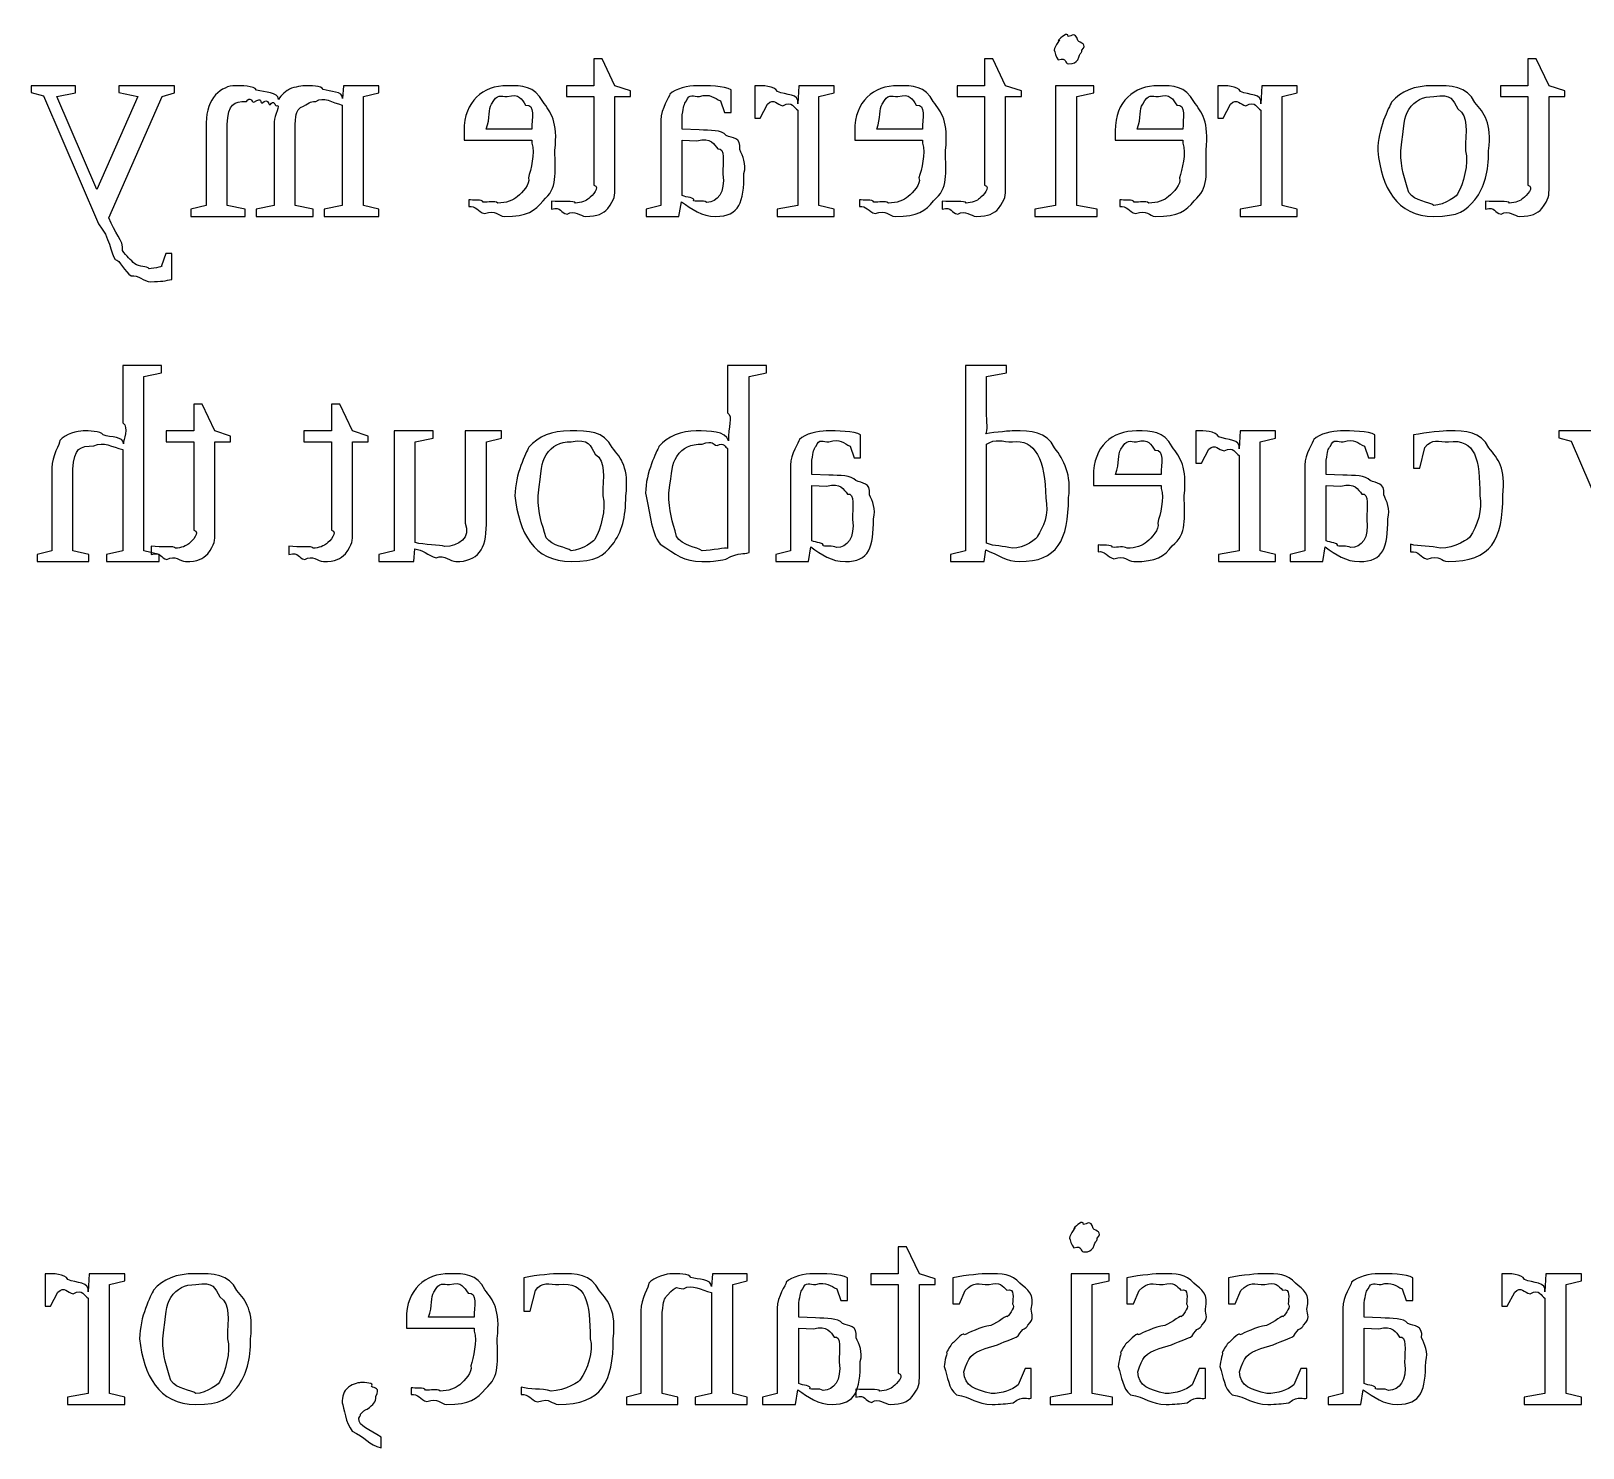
# Model space of a CAD drawing. Header units: millimetres. Extents: x 21 to 196, y 128 to 259.
# Drawn here: x 123.77 to 148.91, y 166.58 to 189.53 of the extents above; entities that cross this region are included whole.
import ezdxf

# ---------------------------------------------------------------- set-up
doc = ezdxf.new("R2010")
doc.units = ezdxf.units.MM
doc.layers.get('0').update_dxf_attribs({"linetype": 'CONTINUOUS'})

msp = doc.modelspace()

# ---------------------------------------------------------------- linework, layer by layer
at = {"color": 250}
for p, q in [((133.017, 189.083), (132.884, 189.083)), ((132.884, 189.083), (132.884, 188.648)), ((133.226, 188.648), (133.017, 189.083)), ((139.346, 189.083), (139.214, 189.083)), ((139.214, 189.083), (139.214, 188.648)), ((139.555, 188.648), (139.346, 189.083)), ((140.342, 189.221), (140.342, 189.221)), ((148.149, 189.083), (148.016, 189.083)), ((148.016, 189.083), (148.016, 188.648)), ((148.358, 188.648), (148.149, 189.083)), ((124.488, 188.648), (123.766, 188.648)), ((123.766, 188.648), (123.766, 188.538)), ((124.488, 188.532), (124.488, 188.648)), ((126.092, 188.648), (125.188, 188.648)), ((125.188, 188.648), (125.188, 188.538)), ((126.092, 188.532), (126.092, 188.648)), ((128.83, 188.648), (128.814, 188.438)), ((129.398, 188.648), (128.83, 188.648)), ((129.398, 188.532), (129.398, 188.648)), ((132.884, 188.648), (132.438, 188.648)), ((132.438, 188.648), (132.438, 188.472)), ((133.479, 188.565), (133.226, 188.648)), ((133.479, 188.472), (133.479, 188.565)), ((134.549, 188.648), (134.549, 188.648)), ((135.106, 188.213), (135.106, 188.582)), ((135.489, 188.648), (135.489, 188.124)), ((135.522, 188.648), (135.489, 188.648)), ((136.205, 188.648), (136.189, 188.356)), ((136.779, 188.648), (136.205, 188.648)), ((136.779, 188.532), (136.779, 188.648)), ((139.214, 188.648), (138.767, 188.648)), ((138.767, 188.648), (138.767, 188.472)), ((139.809, 188.565), (139.555, 188.648)), ((139.809, 188.472), (139.809, 188.565)), ((140.982, 188.648), (140.364, 188.648)), ((140.364, 188.648), (140.364, 186.708)), ((140.982, 188.532), (140.982, 188.648)), ((142.991, 188.648), (142.991, 188.124)), ((143.024, 188.648), (142.991, 188.648)), ((143.707, 188.648), (143.691, 188.356)), ((144.28, 188.648), (143.707, 188.648)), ((144.28, 188.532), (144.28, 188.648)), ((148.016, 188.648), (147.57, 188.648)), ((147.57, 188.648), (147.57, 188.472)), ((148.612, 188.565), (148.358, 188.648)), ((148.612, 188.472), (148.612, 188.565)), ((123.766, 188.538), (123.97, 188.482)), ((123.97, 188.482), (124.857, 186.41)), ((124.185, 188.472), (124.488, 188.532)), ((124.83, 186.967), (124.185, 188.472)), ((125.496, 188.472), (124.83, 186.967)), ((125.028, 186.509), (125.893, 188.472)), ((125.188, 188.538), (125.496, 188.472)), ((125.893, 188.472), (126.092, 188.532)), ((128.808, 188.334), (128.808, 186.708)), ((129.15, 188.472), (129.398, 188.532)), ((129.15, 186.708), (129.15, 188.472)), ((131.481, 188.472), (131.481, 188.472)), ((132.438, 188.472), (132.884, 188.472)), ((132.884, 188.472), (132.884, 187.039)), ((133.226, 187.011), (133.226, 188.472)), ((133.226, 188.472), (133.479, 188.472)), ((134.935, 188.4), (135.001, 188.213)), ((135.577, 188.124), (135.698, 188.35)), ((136.531, 188.472), (136.779, 188.532)), ((136.531, 186.708), (136.531, 188.472)), ((137.809, 188.472), (137.809, 188.472)), ((138.767, 188.472), (139.214, 188.472)), ((139.214, 188.472), (139.214, 187.039)), ((139.555, 187.011), (139.555, 188.472)), ((139.555, 188.472), (139.809, 188.472)), ((140.706, 188.472), (140.982, 188.532)), ((140.706, 186.708), (140.706, 188.472)), ((142.029, 188.472), (142.029, 188.472)), ((143.079, 188.124), (143.2, 188.35)), ((144.032, 188.472), (144.28, 188.532)), ((144.032, 186.708), (144.032, 188.472)), ((147.57, 188.472), (148.016, 188.472)), ((148.016, 188.472), (148.016, 187.039)), ((148.358, 187.011), (148.358, 188.472)), ((148.358, 188.472), (148.612, 188.472)), ((127.706, 188.064), (127.706, 186.708)), ((133.97, 188.091), (133.97, 186.708)), ((134.317, 187.942), (134.317, 188.174)), ((135.001, 188.213), (135.106, 188.213)), ((135.489, 188.124), (135.577, 188.124)), ((136.189, 188.251), (136.189, 186.708)), ((142.991, 188.124), (143.079, 188.124)), ((143.691, 188.251), (143.691, 186.708)), ((126.603, 188.047), (126.603, 186.708)), ((126.945, 186.708), (126.945, 188.02)), ((128.047, 186.708), (128.047, 188.02)), ((130.781, 187.915), (130.781, 187.766)), ((131.878, 187.942), (131.139, 187.942)), ((134.588, 187.931), (134.317, 187.942)), ((137.109, 187.915), (137.109, 187.766)), ((138.206, 187.942), (137.468, 187.942)), ((141.329, 187.915), (141.329, 187.766)), ((142.426, 187.942), (141.687, 187.942)), ((130.781, 187.766), (131.878, 187.766)), ((131.878, 187.766), (131.878, 187.716)), ((134.317, 187.766), (134.554, 187.755)), ((134.317, 186.867), (134.317, 187.766)), ((137.109, 187.766), (138.206, 187.766)), ((138.206, 187.766), (138.206, 187.716)), ((141.329, 187.766), (142.426, 187.766)), ((142.426, 187.766), (142.426, 187.716)), ((145.582, 187.595), (145.582, 187.595)), ((145.956, 187.595), (145.956, 187.595)), ((126.603, 186.708), (126.355, 186.647)), ((126.355, 186.647), (126.355, 186.531)), ((127.237, 186.647), (126.945, 186.708)), ((127.237, 186.531), (127.237, 186.647)), ((127.706, 186.708), (127.413, 186.647)), ((127.413, 186.647), (127.413, 186.531)), ((128.334, 186.647), (128.047, 186.708)), ((128.334, 186.531), (128.334, 186.647)), ((128.808, 186.708), (128.516, 186.647)), ((128.516, 186.647), (128.516, 186.531)), ((129.398, 186.647), (129.15, 186.708)), ((129.398, 186.531), (129.398, 186.647)), ((130.859, 186.801), (130.859, 186.691)), ((132.195, 186.779), (132.195, 186.647)), ((133.97, 186.708), (133.733, 186.647)), ((133.733, 186.647), (133.733, 186.531)), ((134.262, 186.531), (134.301, 186.768)), ((136.189, 186.708), (135.853, 186.647)), ((135.853, 186.647), (135.853, 186.531)), ((136.779, 186.647), (136.531, 186.708)), ((136.779, 186.531), (136.779, 186.647)), ((137.186, 186.801), (137.186, 186.691)), ((138.525, 186.779), (138.525, 186.647)), ((140.364, 186.708), (140.028, 186.647)), ((140.028, 186.647), (140.028, 186.531)), ((141.037, 186.647), (140.706, 186.708)), ((141.037, 186.531), (141.037, 186.647)), ((141.406, 186.801), (141.406, 186.691)), ((143.691, 186.708), (143.354, 186.647)), ((143.354, 186.647), (143.354, 186.531)), ((144.28, 186.647), (144.032, 186.708)), ((144.28, 186.531), (144.28, 186.647)), ((147.327, 186.779), (147.327, 186.647)), ((126.355, 186.531), (127.237, 186.531)), ((127.413, 186.531), (128.334, 186.531)), ((128.516, 186.531), (129.398, 186.531)), ((132.752, 186.531), (132.752, 186.531)), ((133.733, 186.531), (134.262, 186.531)), ((135.853, 186.531), (136.779, 186.531)), ((139.081, 186.531), (139.081, 186.531)), ((140.028, 186.531), (141.037, 186.531)), ((143.354, 186.531), (144.28, 186.531)), ((147.884, 186.531), (147.884, 186.531)), ((125.949, 185.93), (125.882, 185.732)), ((126.048, 185.93), (125.949, 185.93)), ((126.048, 185.511), (126.048, 185.93)), ((125.706, 185.473), (125.706, 185.473)), ((125.881, 184.114), (125.253, 184.114)), ((125.253, 184.114), (125.253, 183.188)), ((125.881, 183.998), (125.881, 184.114)), ((135.679, 184.114), (135.05, 184.114)), ((135.05, 184.114), (135.05, 183.348)), ((135.679, 183.998), (135.679, 184.114)), ((139.571, 184.114), (138.903, 184.114)), ((138.903, 184.114), (138.903, 181.115)), ((139.571, 183.998), (139.571, 184.114)), ((125.595, 183.938), (125.881, 183.998)), ((125.595, 181.115), (125.595, 183.938)), ((135.398, 183.938), (135.679, 183.998)), ((135.398, 181.088), (135.398, 183.938)), ((139.245, 183.938), (139.571, 183.998)), ((139.245, 183.381), (139.245, 183.938)), ((126.536, 183.491), (126.403, 183.491)), ((126.403, 183.491), (126.403, 183.056)), ((126.745, 183.056), (126.536, 183.491)), ((128.767, 183.491), (128.634, 183.491)), ((128.634, 183.491), (128.634, 183.056)), ((128.976, 183.056), (128.767, 183.491)), ((126.403, 183.056), (125.957, 183.056)), ((125.957, 183.056), (125.957, 182.879)), ((126.999, 182.973), (126.745, 183.056)), ((128.634, 183.056), (128.188, 183.056)), ((128.188, 183.056), (128.188, 182.879)), ((129.23, 182.973), (128.976, 183.056)), ((130.283, 183.056), (129.649, 183.056)), ((129.649, 183.056), (129.649, 181.115)), ((130.283, 182.94), (130.283, 183.056)), ((131.39, 183.056), (130.8, 183.056)), ((130.8, 183.056), (130.8, 181.562)), ((131.39, 182.94), (131.39, 183.056)), ((136.649, 183.056), (136.649, 183.056)), ((142.638, 183.056), (142.638, 182.532)), ((142.671, 183.056), (142.638, 183.056)), ((143.354, 183.056), (143.338, 182.764)), ((143.928, 183.056), (143.354, 183.056)), ((143.928, 182.94), (143.928, 183.056)), ((144.981, 183.056), (144.981, 183.056)), ((149.236, 183.056), (148.514, 183.056)), ((148.514, 183.056), (148.514, 182.946)), ((125.957, 182.879), (126.403, 182.879)), ((126.403, 182.879), (126.403, 181.446)), ((126.745, 181.419), (126.745, 182.879)), ((126.745, 182.879), (126.999, 182.879)), ((126.999, 182.879), (126.999, 182.973)), ((128.188, 182.879), (128.634, 182.879)), ((128.634, 182.879), (128.634, 181.446)), ((128.976, 181.419), (128.976, 182.879)), ((128.976, 182.879), (129.23, 182.879)), ((129.23, 182.879), (129.23, 182.973)), ((129.99, 182.879), (130.283, 182.94)), ((129.99, 181.248), (129.99, 182.879)), ((131.142, 182.879), (131.39, 182.94)), ((131.142, 181.54), (131.142, 182.879)), ((137.035, 182.808), (137.101, 182.62)), ((137.206, 182.62), (137.206, 182.99)), ((139.245, 181.237), (139.245, 182.841)), ((141.676, 182.879), (141.676, 182.879)), ((143.68, 182.879), (143.928, 182.94)), ((143.68, 181.115), (143.68, 182.879)), ((145.367, 182.808), (145.433, 182.62)), ((145.537, 182.62), (145.537, 182.99)), ((146.16, 182.99), (146.16, 182.45)), ((146.265, 182.45), (146.348, 182.786)), ((148.514, 182.946), (148.718, 182.891)), ((148.718, 182.891), (149.605, 180.818)), ((125.253, 182.753), (125.253, 181.115)), ((135.05, 182.769), (135.05, 181.149)), ((136.417, 182.35), (136.417, 182.582)), ((137.101, 182.62), (137.206, 182.62)), ((142.638, 182.532), (142.726, 182.532)), ((142.726, 182.532), (142.847, 182.758)), ((143.338, 182.659), (143.338, 181.115)), ((144.749, 182.35), (144.749, 182.582)), ((145.433, 182.62), (145.537, 182.62)), ((124.101, 182.455), (124.101, 181.115)), ((124.442, 181.115), (124.442, 182.438)), ((136.07, 182.499), (136.07, 181.115)), ((136.688, 182.339), (136.417, 182.35)), ((140.976, 182.323), (140.976, 182.174)), ((142.073, 182.35), (141.334, 182.35)), ((144.402, 182.499), (144.402, 181.115)), ((145.019, 182.339), (144.749, 182.35)), ((146.16, 182.45), (146.265, 182.45)), ((134.097, 182.053), (134.097, 182.053)), ((136.417, 182.174), (136.654, 182.163)), ((136.417, 181.276), (136.417, 182.174)), ((140.976, 182.174), (142.073, 182.174)), ((142.073, 182.174), (142.073, 182.124)), ((144.749, 182.174), (144.986, 182.163)), ((144.749, 181.276), (144.749, 182.174)), ((131.606, 182.003), (131.606, 182.003)), ((131.98, 182.003), (131.98, 182.003)), ((140.204, 181.97), (140.204, 181.97)), ((124.101, 181.115), (123.863, 181.055)), ((123.863, 181.055), (123.863, 180.939)), ((124.701, 181.055), (124.442, 181.115)), ((124.701, 180.939), (124.701, 181.055)), ((125.253, 181.115), (124.988, 181.055)), ((124.988, 181.055), (124.988, 180.939)), ((125.843, 181.055), (125.595, 181.115)), ((125.714, 181.187), (125.714, 181.055)), ((125.843, 180.939), (125.843, 181.055)), ((127.945, 181.187), (127.945, 181.055)), ((129.649, 181.115), (129.401, 181.055)), ((129.401, 181.055), (129.401, 180.939)), ((129.968, 180.939), (129.985, 181.143)), ((136.07, 181.115), (135.833, 181.055)), ((135.833, 181.055), (135.833, 180.939)), ((136.362, 180.939), (136.401, 181.176)), ((138.903, 181.115), (138.661, 181.055)), ((138.661, 181.055), (138.661, 180.939)), ((139.207, 180.939), (139.234, 181.127)), ((141.053, 181.209), (141.053, 181.099)), ((143.338, 181.115), (143.002, 181.055)), ((143.002, 181.055), (143.002, 180.939)), ((143.928, 181.055), (143.68, 181.115)), ((143.928, 180.939), (143.928, 181.055)), ((144.402, 181.115), (144.165, 181.055)), ((144.165, 181.055), (144.165, 180.939)), ((144.694, 180.939), (144.733, 181.176)), ((146.116, 181.22), (146.116, 181.099)), ((123.863, 180.939), (124.701, 180.939)), ((124.988, 180.939), (125.843, 180.939)), ((126.271, 180.939), (126.271, 180.939)), ((128.502, 180.939), (128.502, 180.939)), ((129.401, 180.939), (129.968, 180.939)), ((135.833, 180.939), (136.362, 180.939)), ((138.661, 180.939), (139.207, 180.939)), ((143.002, 180.939), (143.928, 180.939)), ((144.165, 180.939), (144.694, 180.939))]:
    msp.add_line(p, q, dxfattribs=at)
at = {"color": 0}
for p, q in [((140.591, 169.977), (140.591, 169.977)), ((137.948, 169.839), (137.816, 169.839)), ((137.816, 169.839), (137.816, 169.404)), ((138.158, 169.404), (137.948, 169.839)), ((123.993, 169.404), (123.993, 168.88)), ((124.026, 169.404), (123.993, 169.404)), ((124.71, 169.404), (124.693, 169.111)), ((125.283, 169.404), (124.71, 169.404)), ((125.035, 169.227), (125.283, 169.288)), ((125.035, 167.463), (125.035, 169.227)), ((125.283, 169.288), (125.283, 169.404)), ((130.547, 169.227), (130.547, 169.227)), ((131.749, 169.338), (131.749, 168.797)), ((134.808, 169.404), (134.791, 169.194)), ((135.365, 169.404), (134.808, 169.404)), ((135.133, 169.227), (135.365, 169.288)), ((135.133, 167.463), (135.133, 169.227)), ((135.365, 169.288), (135.365, 169.404)), ((136.434, 169.404), (136.434, 169.404)), ((136.991, 168.968), (136.991, 169.338)), ((137.816, 169.404), (137.37, 169.404)), ((137.37, 169.404), (137.37, 169.227)), ((137.37, 169.227), (137.816, 169.227)), ((137.816, 169.227), (137.816, 167.794)), ((138.412, 169.321), (138.158, 169.404)), ((138.158, 167.767), (138.158, 169.227)), ((138.158, 169.227), (138.412, 169.227)), ((138.412, 169.227), (138.412, 169.321)), ((138.697, 169.338), (138.697, 168.913)), ((141.231, 169.404), (140.614, 169.404)), ((140.614, 169.404), (140.614, 167.463)), ((140.956, 169.227), (141.231, 169.288)), ((140.956, 167.463), (140.956, 169.227)), ((141.231, 169.288), (141.231, 169.404)), ((141.516, 169.338), (141.516, 168.913)), ((143.163, 169.338), (143.163, 168.913)), ((145.594, 169.404), (145.594, 169.404)), ((146.151, 168.968), (146.151, 169.338)), ((147.592, 169.404), (147.592, 168.88)), ((147.625, 169.404), (147.592, 169.404)), ((148.308, 169.404), (148.292, 169.111)), ((148.882, 169.404), (148.308, 169.404)), ((148.634, 169.227), (148.882, 169.288)), ((148.634, 167.463), (148.634, 169.227)), ((148.882, 169.288), (148.882, 169.404)), ((124.081, 168.88), (124.202, 169.106)), ((124.693, 169.007), (124.693, 167.463)), ((131.854, 168.797), (131.936, 169.134)), ((134.791, 169.1), (134.791, 167.463)), ((136.82, 169.156), (136.886, 168.968)), ((136.886, 168.968), (136.991, 168.968)), ((138.807, 168.913), (138.901, 169.134)), ((141.627, 168.913), (141.72, 169.134)), ((143.273, 168.913), (143.367, 169.134)), ((145.98, 169.156), (146.046, 168.968)), ((146.046, 168.968), (146.151, 168.968)), ((147.68, 168.88), (147.802, 169.106)), ((148.292, 169.007), (148.292, 167.463)), ((123.993, 168.88), (124.081, 168.88)), ((131.749, 168.797), (131.854, 168.797)), ((133.645, 168.803), (133.645, 167.463)), ((133.992, 167.463), (133.992, 168.775)), ((135.855, 168.847), (135.855, 167.463)), ((136.203, 168.698), (136.203, 168.929)), ((138.697, 168.913), (138.807, 168.913)), ((141.516, 168.913), (141.627, 168.913)), ((143.163, 168.913), (143.273, 168.913)), ((145.015, 168.847), (145.015, 167.463)), ((145.362, 168.698), (145.362, 168.929)), ((147.592, 168.88), (147.68, 168.88)), ((129.847, 168.67), (129.847, 168.522)), ((129.847, 168.522), (130.944, 168.522)), ((130.944, 168.698), (130.205, 168.698)), ((130.944, 168.522), (130.944, 168.472)), ((136.473, 168.687), (136.203, 168.698)), ((136.203, 168.522), (136.44, 168.511)), ((136.203, 167.623), (136.203, 168.522)), ((145.632, 168.687), (145.362, 168.698)), ((145.362, 168.522), (145.6, 168.511)), ((145.362, 167.623), (145.362, 168.522)), ((125.525, 168.351), (125.525, 168.351)), ((125.9, 168.351), (125.9, 168.351)), ((139.221, 168.191), (139.424, 168.252)), ((142.04, 168.191), (142.244, 168.252)), ((143.687, 168.191), (143.891, 168.252)), ((138.559, 167.899), (138.559, 167.899)), ((139.871, 167.866), (139.755, 167.601)), ((139.97, 167.866), (139.871, 167.866)), ((139.97, 167.386), (139.97, 167.866)), ((141.379, 167.899), (141.379, 167.899)), ((142.69, 167.866), (142.574, 167.601)), ((142.79, 167.866), (142.69, 167.866)), ((142.79, 167.386), (142.79, 167.866)), ((143.025, 167.899), (143.025, 167.899)), ((144.337, 167.866), (144.221, 167.601)), ((144.436, 167.866), (144.337, 167.866)), ((144.436, 167.386), (144.436, 167.866)), ((124.693, 167.463), (124.357, 167.403)), ((125.283, 167.403), (125.035, 167.463)), ((129.924, 167.557), (129.924, 167.447)), ((131.705, 167.568), (131.705, 167.447)), ((133.645, 167.463), (133.413, 167.403)), ((134.246, 167.403), (133.992, 167.463)), ((134.791, 167.463), (134.527, 167.403)), ((135.365, 167.403), (135.133, 167.463)), ((135.855, 167.463), (135.618, 167.403)), ((136.148, 167.287), (136.186, 167.524)), ((137.127, 167.535), (137.127, 167.403)), ((140.614, 167.463), (140.277, 167.403)), ((141.286, 167.403), (140.956, 167.463)), ((145.015, 167.463), (144.778, 167.403)), ((145.307, 167.287), (145.346, 167.524)), ((148.292, 167.463), (147.956, 167.403)), ((148.882, 167.403), (148.634, 167.463)), ((124.357, 167.403), (124.357, 167.287)), ((124.357, 167.287), (125.283, 167.287)), ((125.283, 167.287), (125.283, 167.403)), ((128.805, 167.314), (128.805, 167.314)), ((133.413, 167.403), (133.413, 167.287)), ((133.413, 167.287), (134.246, 167.287)), ((134.246, 167.287), (134.246, 167.403)), ((134.527, 167.403), (134.527, 167.287)), ((134.527, 167.287), (135.365, 167.287)), ((135.365, 167.287), (135.365, 167.403)), ((135.618, 167.403), (135.618, 167.287)), ((135.618, 167.287), (136.148, 167.287)), ((137.684, 167.287), (137.684, 167.287)), ((140.277, 167.403), (140.277, 167.287)), ((140.277, 167.287), (141.286, 167.287)), ((141.286, 167.287), (141.286, 167.403)), ((144.778, 167.403), (144.778, 167.287)), ((144.778, 167.287), (145.307, 167.287)), ((147.956, 167.403), (147.956, 167.287)), ((147.956, 167.287), (148.882, 167.287)), ((148.882, 167.287), (148.882, 167.403)), ((129.439, 166.581), (129.439, 166.758))]:
    msp.add_line(p, q, dxfattribs=at)
at = {"color": 250}
for points in [[(140.408, 189.381), (140.472, 189.444), (140.342, 189.283), (140.342, 189.221)], [(140.568, 189.447), (140.56, 189.533), (140.452, 189.425), (140.408, 189.381)], [(140.722, 189.381), (140.681, 189.533), (140.627, 189.447), (140.568, 189.447)], [(140.789, 189.221), (140.886, 189.327), (140.766, 189.337), (140.722, 189.381)], [(140.342, 189.221), (140.353, 189.206), (140.364, 189.111), (140.408, 189.067)], [(140.408, 189.067), (140.56, 189.118), (140.506, 189.001), (140.568, 189.001)], [(140.568, 189.001), (140.681, 189.001), (140.678, 189.023), (140.722, 189.067)], [(140.722, 189.067), (140.769, 189.206), (140.789, 189.162), (140.789, 189.221)], [(127.077, 188.648), (126.855, 188.648), (126.603, 188.447), (126.603, 188.047)], [(127.419, 188.576), (127.38, 188.648), (127.169, 188.648), (127.077, 188.648)], [(127.777, 188.422), (127.77, 188.555), (127.555, 188.532), (127.419, 188.576)], [(127.954, 188.593), (127.909, 188.573), (127.815, 188.499), (127.777, 188.422)], [(128.202, 188.648), (128.185, 188.648), (128.031, 188.629), (127.954, 188.593)], [(128.499, 188.587), (128.476, 188.648), (128.287, 188.648), (128.202, 188.648)], [(128.814, 188.438), (128.818, 188.567), (128.61, 188.546), (128.499, 188.587)], [(131.481, 188.648), (131.089, 188.648), (130.781, 188.403), (130.781, 187.915)], [(132.055, 188.389), (131.919, 188.648), (131.728, 188.648), (131.481, 188.648)], [(134.549, 188.648), (134.416, 188.648), (134.206, 188.601), (134.113, 188.51)], [(135.106, 188.582), (135.012, 188.648), (134.711, 188.648), (134.549, 188.648)], [(135.858, 188.554), (135.814, 188.648), (135.603, 188.648), (135.522, 188.648)], [(137.809, 188.648), (137.416, 188.648), (137.109, 188.403), (137.109, 187.915)], [(138.383, 188.389), (138.248, 188.648), (138.056, 188.648), (137.809, 188.648)], [(142.029, 188.648), (141.636, 188.648), (141.329, 188.403), (141.329, 187.915)], [(142.602, 188.389), (142.467, 188.648), (142.276, 188.648), (142.029, 188.648)], [(143.36, 188.554), (143.316, 188.648), (143.105, 188.648), (143.024, 188.648)], [(146.474, 188.648), (146.182, 188.648), (145.959, 188.56), (145.808, 188.383)], [(147.158, 188.378), (147.017, 188.648), (146.78, 188.648), (146.474, 188.648)], [(126.945, 188.02), (126.965, 188.361), (127.048, 188.394), (127.254, 188.394)], [(127.254, 188.394), (127.325, 188.479), (127.331, 188.39), (127.375, 188.383)], [(127.375, 188.383), (127.532, 188.467), (127.463, 188.374), (127.507, 188.367)], [(127.507, 188.367), (127.62, 188.452), (127.595, 188.35), (127.64, 188.339)], [(127.64, 188.339), (127.704, 188.434), (127.714, 188.325), (127.739, 188.323)], [(127.739, 188.323), (127.825, 188.353), (127.706, 188.159), (127.706, 188.064)], [(128.13, 188.295), (128.282, 188.361), (128.268, 188.394), (128.378, 188.394)], [(128.378, 188.394), (128.509, 188.479), (128.64, 188.374), (128.808, 188.334)], [(131.139, 187.942), (131.21, 188.133), (131.17, 188.269), (131.228, 188.35)], [(131.228, 188.35), (131.324, 188.529), (131.368, 188.472), (131.481, 188.472)], [(131.481, 188.472), (131.684, 188.529), (131.71, 188.425), (131.779, 188.334)], [(131.779, 188.334), (131.937, 188.35), (131.878, 188.115), (131.878, 187.942)], [(132.253, 187.601), (132.305, 188.067), (132.187, 188.215), (132.055, 188.389)], [(134.113, 188.51), (134.112, 188.463), (133.97, 188.279), (133.97, 188.091)], [(134.317, 188.174), (134.343, 188.317), (134.34, 188.352), (134.384, 188.4)], [(134.384, 188.4), (134.432, 188.529), (134.498, 188.472), (134.593, 188.472)], [(134.593, 188.472), (134.769, 188.529), (134.833, 188.447), (134.935, 188.4)], [(135.698, 188.35), (135.803, 188.45), (135.851, 188.341), (135.946, 188.323)], [(136.189, 188.356), (136.215, 188.523), (135.999, 188.491), (135.858, 188.554)], [(135.946, 188.323), (136.109, 188.412), (136.12, 188.28), (136.189, 188.251)], [(137.468, 187.942), (137.538, 188.133), (137.498, 188.269), (137.556, 188.35)], [(137.556, 188.35), (137.652, 188.529), (137.696, 188.472), (137.809, 188.472)], [(137.809, 188.472), (138.012, 188.529), (138.038, 188.425), (138.107, 188.334)], [(138.107, 188.334), (138.266, 188.35), (138.206, 188.115), (138.206, 187.942)], [(138.581, 187.601), (138.634, 188.067), (138.515, 188.215), (138.383, 188.389)], [(141.687, 187.942), (141.757, 188.133), (141.718, 188.269), (141.775, 188.35)], [(141.775, 188.35), (141.872, 188.529), (141.916, 188.472), (142.029, 188.472)], [(142.029, 188.472), (142.232, 188.529), (142.258, 188.425), (142.326, 188.334)], [(142.326, 188.334), (142.485, 188.35), (142.426, 188.115), (142.426, 187.942)], [(142.801, 187.601), (142.853, 188.067), (142.735, 188.215), (142.602, 188.389)], [(143.2, 188.35), (143.305, 188.45), (143.353, 188.341), (143.448, 188.323)], [(143.691, 188.356), (143.717, 188.523), (143.5, 188.491), (143.36, 188.554)], [(143.448, 188.323), (143.611, 188.412), (143.622, 188.28), (143.691, 188.251)], [(145.808, 188.383), (145.764, 188.295), (145.582, 187.944), (145.582, 187.595)], [(146.088, 188.262), (146.187, 188.412), (146.308, 188.472), (146.491, 188.472)], [(146.491, 188.472), (146.786, 188.529), (146.802, 188.406), (146.882, 188.273)], [(147.379, 187.595), (147.432, 188.053), (147.306, 188.197), (147.158, 188.378)], [(128.047, 188.02), (128.053, 188.232), (128.075, 188.232), (128.13, 188.295)], [(145.956, 187.595), (146.014, 188.02), (146, 188.126), (146.088, 188.262)], [(146.882, 188.273), (147.064, 188.148), (147.004, 187.915), (147.004, 187.595)], [(134.554, 187.755), (134.784, 187.81), (134.833, 187.702), (134.891, 187.623)], [(135.029, 187.843), (134.95, 187.931), (134.779, 187.927), (134.588, 187.931)], [(135.249, 187.612), (135.269, 187.824), (135.128, 187.791), (135.029, 187.843)], [(131.878, 187.716), (131.937, 187.553), (131.86, 187.289), (131.823, 187.154)], [(132.06, 186.785), (132.305, 186.986), (132.253, 187.226), (132.253, 187.601)], [(134.891, 187.623), (135.016, 187.647), (134.973, 187.405), (134.973, 187.215)], [(135.315, 187.226), (135.362, 187.383), (135.293, 187.508), (135.249, 187.612)], [(138.206, 187.716), (138.266, 187.553), (138.188, 187.289), (138.151, 187.154)], [(138.388, 186.785), (138.634, 186.986), (138.581, 187.226), (138.581, 187.601)], [(142.426, 187.716), (142.485, 187.553), (142.408, 187.289), (142.371, 187.154)], [(142.608, 186.785), (142.853, 186.986), (142.801, 187.226), (142.801, 187.601)], [(145.582, 187.595), (145.646, 187.001), (145.885, 186.531), (146.491, 186.531)], [(146.088, 186.917), (146.014, 187.162), (145.956, 187.282), (145.956, 187.595)], [(147.004, 187.595), (147.064, 187.387), (146.964, 187.041), (146.882, 186.906)], [(147.158, 186.801), (147.315, 187.012), (147.379, 187.249), (147.379, 187.595)], [(131.823, 187.154), (131.86, 187.049), (131.724, 186.92), (131.647, 186.851)], [(134.973, 187.215), (135.016, 186.917), (134.888, 186.757), (134.714, 186.757)], [(134.857, 186.531), (135.243, 186.531), (135.315, 186.763), (135.315, 187.226)], [(138.151, 187.154), (138.188, 187.049), (138.052, 186.92), (137.975, 186.851)], [(142.371, 187.154), (142.408, 187.049), (142.271, 186.92), (142.194, 186.851)], [(131.09, 186.763), (131.082, 186.814), (130.918, 186.786), (130.859, 186.801)], [(131.647, 186.851), (131.585, 186.792), (131.459, 186.746), (131.327, 186.746)], [(132.801, 186.818), (132.771, 186.792), (132.675, 186.746), (132.587, 186.746)], [(132.884, 187.039), (132.999, 187.008), (132.857, 186.869), (132.801, 186.818)], [(133.11, 186.658), (133.226, 186.818), (133.226, 186.859), (133.226, 187.011)], [(134.499, 186.785), (134.524, 186.84), (134.381, 186.834), (134.317, 186.867)], [(137.418, 186.763), (137.41, 186.814), (137.246, 186.786), (137.186, 186.801)], [(137.975, 186.851), (137.913, 186.792), (137.787, 186.746), (137.655, 186.746)], [(139.131, 186.818), (139.101, 186.792), (139.004, 186.746), (138.916, 186.746)], [(139.214, 187.039), (139.328, 187.008), (139.186, 186.869), (139.131, 186.818)], [(139.44, 186.658), (139.555, 186.818), (139.555, 186.859), (139.555, 187.011)], [(141.637, 186.763), (141.629, 186.814), (141.465, 186.786), (141.406, 186.801)], [(142.194, 186.851), (142.132, 186.792), (142.007, 186.746), (141.875, 186.746)], [(146.491, 186.708), (146.425, 186.765), (146.177, 186.776), (146.088, 186.917)], [(146.882, 186.906), (146.899, 186.884), (146.667, 186.708), (146.491, 186.708)], [(147.934, 186.818), (147.903, 186.792), (147.807, 186.746), (147.719, 186.746)], [(148.016, 187.039), (148.131, 187.008), (147.989, 186.869), (147.934, 186.818)], [(148.243, 186.658), (148.358, 186.818), (148.358, 186.859), (148.358, 187.011)], [(130.859, 186.691), (130.967, 186.71), (131.006, 186.609), (131.112, 186.575)], [(131.327, 186.746), (131.269, 186.792), (131.182, 186.752), (131.09, 186.763)], [(131.112, 186.575), (131.298, 186.648), (131.327, 186.531), (131.437, 186.531)], [(131.437, 186.531), (131.809, 186.531), (131.928, 186.615), (132.06, 186.785)], [(132.587, 186.746), (132.576, 186.792), (132.35, 186.757), (132.195, 186.779)], [(132.195, 186.647), (132.363, 186.692), (132.339, 186.586), (132.449, 186.564)], [(132.449, 186.564), (132.58, 186.648), (132.657, 186.531), (132.752, 186.531)], [(132.752, 186.531), (132.95, 186.531), (133.03, 186.573), (133.11, 186.658)], [(134.301, 186.768), (134.476, 186.648), (134.63, 186.531), (134.857, 186.531)], [(134.714, 186.757), (134.641, 186.799), (134.559, 186.765), (134.499, 186.785)], [(137.186, 186.691), (137.295, 186.71), (137.334, 186.609), (137.44, 186.575)], [(137.655, 186.746), (137.597, 186.792), (137.51, 186.752), (137.418, 186.763)], [(137.44, 186.575), (137.626, 186.648), (137.655, 186.531), (137.765, 186.531)], [(137.765, 186.531), (138.137, 186.531), (138.256, 186.615), (138.388, 186.785)], [(138.916, 186.746), (138.905, 186.792), (138.679, 186.757), (138.525, 186.779)], [(138.525, 186.647), (138.693, 186.692), (138.668, 186.586), (138.778, 186.564)], [(138.778, 186.564), (138.909, 186.648), (138.986, 186.531), (139.081, 186.531)], [(139.081, 186.531), (139.28, 186.531), (139.36, 186.573), (139.44, 186.658)], [(141.406, 186.691), (141.515, 186.71), (141.553, 186.609), (141.66, 186.575)], [(141.875, 186.746), (141.817, 186.792), (141.73, 186.752), (141.637, 186.763)], [(141.66, 186.575), (141.846, 186.648), (141.875, 186.531), (141.985, 186.531)], [(141.985, 186.531), (142.357, 186.531), (142.475, 186.615), (142.608, 186.785)], [(146.491, 186.531), (146.899, 186.531), (147.008, 186.621), (147.158, 186.801)], [(147.719, 186.746), (147.708, 186.792), (147.482, 186.757), (147.327, 186.779)], [(147.327, 186.647), (147.496, 186.692), (147.471, 186.586), (147.581, 186.564)], [(147.581, 186.564), (147.712, 186.648), (147.789, 186.531), (147.884, 186.531)], [(147.884, 186.531), (148.083, 186.531), (148.162, 186.573), (148.243, 186.658)], [(124.857, 186.41), (125.05, 186.183), (125.05, 185.95), (125.127, 185.831)], [(125.248, 185.98), (125.268, 186.145), (125.116, 186.256), (125.028, 186.509)], [(125.127, 185.831), (125.204, 185.83), (125.291, 185.626), (125.386, 185.567)], [(125.447, 185.76), (125.385, 185.83), (125.308, 185.881), (125.248, 185.98)], [(125.386, 185.567), (125.51, 185.591), (125.585, 185.473), (125.706, 185.473)], [(125.678, 185.682), (125.645, 185.73), (125.517, 185.709), (125.447, 185.76)], [(125.882, 185.732), (125.936, 185.73), (125.767, 185.682), (125.678, 185.682)], [(125.706, 185.473), (125.874, 185.473), (125.946, 185.487), (126.048, 185.511)], [(135.05, 183.348), (135.143, 183.287), (135.056, 183.116), (135.067, 182.896)], [(139.234, 183.006), (139.27, 183.07), (139.245, 183.178), (139.245, 183.381)], [(124.608, 183.056), (124.529, 183.056), (124.318, 183.003), (124.233, 182.902)], [(124.933, 182.99), (124.9, 183.056), (124.696, 183.056), (124.608, 183.056)], [(125.253, 183.188), (125.36, 183.103), (125.257, 182.915), (125.264, 182.846)], [(132.498, 183.056), (132.206, 183.056), (131.983, 182.967), (131.831, 182.791)], [(133.182, 182.786), (133.041, 183.056), (132.804, 183.056), (132.498, 183.056)], [(134.543, 183.056), (134.305, 183.056), (134.078, 182.97), (133.937, 182.802)], [(135.067, 182.896), (135.015, 183.056), (134.753, 183.056), (134.543, 183.056)], [(136.649, 183.056), (136.517, 183.056), (136.306, 183.009), (136.213, 182.918)], [(137.206, 182.99), (137.112, 183.056), (136.812, 183.056), (136.649, 183.056)], [(139.686, 183.056), (139.648, 183.056), (139.386, 183.039), (139.234, 183.006)], [(140.348, 182.78), (140.207, 183.056), (139.977, 183.056), (139.686, 183.056)], [(141.676, 183.056), (141.283, 183.056), (140.976, 182.811), (140.976, 182.323)], [(142.25, 182.797), (142.114, 183.056), (141.923, 183.056), (141.676, 183.056)], [(143.007, 182.962), (142.963, 183.056), (142.752, 183.056), (142.671, 183.056)], [(144.981, 183.056), (144.848, 183.056), (144.637, 183.009), (144.545, 182.918)], [(145.537, 182.99), (145.444, 183.056), (145.143, 183.056), (144.981, 183.056)], [(146.734, 183.056), (146.665, 183.056), (146.367, 183.034), (146.16, 182.99)], [(147.384, 182.78), (147.241, 183.056), (147.017, 183.056), (146.734, 183.056)], [(124.233, 182.902), (124.238, 182.849), (124.101, 182.649), (124.101, 182.455)], [(124.442, 182.438), (124.467, 182.776), (124.557, 182.813), (124.784, 182.813)], [(124.784, 182.813), (124.944, 182.893), (125.073, 182.793), (125.253, 182.753)], [(125.264, 182.846), (125.272, 182.97), (125.058, 182.948), (124.933, 182.99)], [(131.831, 182.791), (131.787, 182.703), (131.606, 182.352), (131.606, 182.003)], [(132.112, 182.67), (132.211, 182.82), (132.332, 182.879), (132.515, 182.879)], [(132.515, 182.879), (132.81, 182.937), (132.826, 182.813), (132.906, 182.681)], [(133.402, 182.003), (133.456, 182.461), (133.329, 182.605), (133.182, 182.786)], [(133.937, 182.802), (133.904, 182.721), (133.722, 182.385), (133.722, 182.047)], [(134.229, 182.643), (134.331, 182.794), (134.454, 182.841), (134.637, 182.841)], [(134.637, 182.841), (134.83, 182.912), (134.8, 182.833), (134.88, 182.819)], [(134.88, 182.819), (134.989, 182.882), (135.015, 182.787), (135.05, 182.769)], [(136.213, 182.918), (136.212, 182.871), (136.07, 182.687), (136.07, 182.499)], [(136.417, 182.582), (136.444, 182.725), (136.44, 182.76), (136.484, 182.808)], [(136.484, 182.808), (136.532, 182.937), (136.598, 182.879), (136.693, 182.879)], [(136.693, 182.879), (136.87, 182.937), (136.933, 182.855), (137.035, 182.808)], [(139.245, 182.841), (139.391, 182.937), (139.507, 182.879), (139.664, 182.879)], [(139.664, 182.879), (140.027, 182.937), (140.204, 182.576), (140.204, 181.97)], [(140.574, 181.975), (140.626, 182.335), (140.499, 182.596), (140.348, 182.78)], [(141.423, 182.758), (141.519, 182.937), (141.563, 182.879), (141.676, 182.879)], [(141.676, 182.879), (141.879, 182.937), (141.905, 182.833), (141.974, 182.742)], [(142.448, 182.009), (142.5, 182.474), (142.382, 182.623), (142.25, 182.797)], [(142.847, 182.758), (142.952, 182.857), (143, 182.748), (143.095, 182.731)], [(143.338, 182.764), (143.364, 182.93), (143.148, 182.899), (143.007, 182.962)], [(143.095, 182.731), (143.258, 182.82), (143.269, 182.688), (143.338, 182.659)], [(144.545, 182.918), (144.544, 182.871), (144.402, 182.687), (144.402, 182.499)], [(144.749, 182.582), (144.775, 182.725), (144.771, 182.76), (144.815, 182.808)], [(144.815, 182.808), (144.864, 182.937), (144.93, 182.879), (145.025, 182.879)], [(145.025, 182.879), (145.201, 182.937), (145.264, 182.855), (145.367, 182.808)], [(146.348, 182.786), (146.451, 182.937), (146.578, 182.879), (146.728, 182.879)], [(146.728, 182.879), (147.175, 182.937), (147.235, 182.587), (147.235, 182.003)], [(147.61, 182.009), (147.66, 182.456), (147.536, 182.6), (147.384, 182.78)], [(131.98, 182.003), (132.038, 182.427), (132.024, 182.534), (132.112, 182.67)], [(132.906, 182.681), (133.088, 182.555), (133.028, 182.323), (133.028, 182.003)], [(134.097, 182.053), (134.155, 182.416), (134.141, 182.513), (134.229, 182.643)], [(141.334, 182.35), (141.405, 182.541), (141.365, 182.677), (141.423, 182.758)], [(141.974, 182.742), (142.132, 182.758), (142.073, 182.523), (142.073, 182.35)], [(137.129, 182.251), (137.05, 182.339), (136.879, 182.335), (136.688, 182.339)], [(145.46, 182.251), (145.381, 182.339), (145.211, 182.335), (145.019, 182.339)], [(133.722, 182.047), (133.787, 181.788), (133.802, 181.41), (133.959, 181.22)], [(134.224, 181.347), (134.155, 181.603), (134.097, 181.74), (134.097, 182.053)], [(136.654, 182.163), (136.885, 182.218), (136.933, 182.111), (136.991, 182.031)], [(136.991, 182.031), (137.116, 182.056), (137.074, 181.813), (137.074, 181.623)], [(137.349, 182.02), (137.37, 182.232), (137.228, 182.199), (137.129, 182.251)], [(142.073, 182.124), (142.132, 181.96), (142.055, 181.697), (142.018, 181.562)], [(144.986, 182.163), (145.216, 182.218), (145.264, 182.111), (145.323, 182.031)], [(145.323, 182.031), (145.448, 182.056), (145.405, 181.813), (145.405, 181.623)], [(145.681, 182.02), (145.701, 182.232), (145.559, 182.199), (145.46, 182.251)], [(131.606, 182.003), (131.67, 181.409), (131.909, 180.939), (132.515, 180.939)], [(132.112, 181.325), (132.038, 181.57), (131.98, 181.69), (131.98, 182.003)], [(133.028, 182.003), (133.088, 181.795), (132.988, 181.449), (132.906, 181.314)], [(133.182, 181.209), (133.339, 181.42), (133.402, 181.657), (133.402, 182.003)], [(137.415, 181.634), (137.462, 181.791), (137.393, 181.916), (137.349, 182.02)], [(139.78, 180.939), (140.39, 180.939), (140.574, 181.284), (140.574, 181.975)], [(140.204, 181.97), (140.262, 181.703), (140.16, 181.488), (140.072, 181.352)], [(142.255, 181.193), (142.5, 181.394), (142.448, 181.634), (142.448, 182.009)], [(145.747, 181.634), (145.794, 181.791), (145.725, 181.916), (145.681, 182.02)], [(146.722, 180.939), (147.425, 180.939), (147.61, 181.295), (147.61, 182.009)], [(147.235, 182.003), (147.293, 181.813), (147.184, 181.479), (147.081, 181.347)], [(130.8, 181.562), (130.899, 181.336), (130.69, 181.182), (130.47, 181.182)], [(130.646, 180.939), (131.009, 180.939), (131.142, 181.139), (131.142, 181.54)], [(137.074, 181.623), (137.116, 181.325), (136.988, 181.165), (136.814, 181.165)], [(136.958, 180.939), (137.343, 180.939), (137.415, 181.171), (137.415, 181.634)], [(142.018, 181.562), (142.055, 181.457), (141.919, 181.328), (141.841, 181.259)], [(145.405, 181.623), (145.448, 181.325), (145.32, 181.165), (145.146, 181.165)], [(145.289, 180.939), (145.675, 180.939), (145.747, 181.171), (145.747, 181.634)], [(126.403, 181.446), (126.518, 181.416), (126.376, 181.277), (126.321, 181.226)], [(126.629, 181.066), (126.745, 181.226), (126.745, 181.267), (126.745, 181.419)], [(128.634, 181.446), (128.749, 181.416), (128.607, 181.277), (128.552, 181.226)], [(128.86, 181.066), (128.976, 181.226), (128.976, 181.267), (128.976, 181.419)], [(132.515, 181.115), (132.449, 181.174), (132.201, 181.185), (132.112, 181.325)], [(132.906, 181.314), (132.923, 181.292), (132.691, 181.115), (132.515, 181.115)], [(134.637, 181.115), (134.559, 181.174), (134.309, 181.193), (134.224, 181.347)], [(136.599, 181.193), (136.624, 181.248), (136.481, 181.242), (136.417, 181.276)], [(140.072, 181.352), (140.086, 181.317), (139.849, 181.154), (139.664, 181.154)], [(144.931, 181.193), (144.956, 181.248), (144.812, 181.242), (144.749, 181.276)], [(147.081, 181.347), (147.086, 181.317), (146.819, 181.154), (146.601, 181.154)], [(126.106, 181.154), (126.095, 181.2), (125.869, 181.165), (125.714, 181.187)], [(125.714, 181.055), (125.882, 181.1), (125.858, 180.994), (125.968, 180.972)], [(125.968, 180.972), (126.099, 181.056), (126.176, 180.939), (126.271, 180.939)], [(126.321, 181.226), (126.29, 181.2), (126.194, 181.154), (126.106, 181.154)], [(126.271, 180.939), (126.469, 180.939), (126.55, 180.981), (126.629, 181.066)], [(128.337, 181.154), (128.326, 181.2), (128.1, 181.165), (127.945, 181.187)], [(127.945, 181.055), (128.113, 181.1), (128.089, 180.994), (128.199, 180.972)], [(128.199, 180.972), (128.33, 181.056), (128.407, 180.939), (128.502, 180.939)], [(128.552, 181.226), (128.522, 181.2), (128.425, 181.154), (128.337, 181.154)], [(128.502, 180.939), (128.7, 180.939), (128.78, 180.981), (128.86, 181.066)], [(129.985, 181.143), (130.101, 181.138), (130.198, 181.04), (130.327, 181)], [(130.47, 181.182), (130.387, 181.218), (130.138, 181.204), (129.99, 181.248)], [(130.327, 181), (130.473, 181.056), (130.558, 180.939), (130.646, 180.939)], [(132.515, 180.939), (132.923, 180.939), (133.032, 181.029), (133.182, 181.209)], [(133.959, 181.22), (134.217, 181.056), (134.338, 180.939), (134.632, 180.939)], [(135.05, 181.149), (135.029, 181.174), (134.8, 181.115), (134.637, 181.115)], [(135.023, 180.978), (135.268, 181.112), (135.292, 181.044), (135.398, 181.088)], [(136.401, 181.176), (136.576, 181.056), (136.73, 180.939), (136.958, 180.939)], [(136.814, 181.165), (136.741, 181.206), (136.659, 181.174), (136.599, 181.193)], [(139.234, 181.127), (139.416, 181.056), (139.571, 180.939), (139.78, 180.939)], [(139.664, 181.154), (139.513, 181.2), (139.371, 181.182), (139.245, 181.237)], [(141.285, 181.171), (141.277, 181.222), (141.113, 181.194), (141.053, 181.209)], [(141.053, 181.099), (141.162, 181.118), (141.201, 181.016), (141.307, 180.983)], [(141.522, 181.154), (141.464, 181.2), (141.377, 181.16), (141.285, 181.171)], [(141.307, 180.983), (141.493, 181.056), (141.522, 180.939), (141.632, 180.939)], [(141.841, 181.259), (141.78, 181.2), (141.654, 181.154), (141.522, 181.154)], [(141.632, 180.939), (142.004, 180.939), (142.123, 181.023), (142.255, 181.193)], [(144.733, 181.176), (144.908, 181.056), (145.062, 180.939), (145.289, 180.939)], [(145.146, 181.165), (145.073, 181.206), (144.99, 181.174), (144.931, 181.193)], [(146.601, 181.154), (146.447, 181.2), (146.252, 181.176), (146.116, 181.22)], [(146.116, 181.099), (146.257, 181.112), (146.268, 181.007), (146.381, 180.978)], [(146.381, 180.978), (146.599, 181.056), (146.605, 180.939), (146.722, 180.939)], [(134.632, 180.939), (134.863, 180.939), (134.88, 180.952), (135.023, 180.978)]]:
    msp.add_open_spline(points, degree=3, dxfattribs=at)
at = {"color": 0}
for points in [[(140.818, 170.203), (140.809, 170.288), (140.702, 170.181), (140.658, 170.137)], [(140.972, 170.137), (140.93, 170.288), (140.877, 170.203), (140.818, 170.203)], [(140.658, 170.137), (140.721, 170.2), (140.591, 170.039), (140.591, 169.977)], [(140.591, 169.977), (140.603, 169.962), (140.614, 169.867), (140.658, 169.823)], [(141.038, 169.977), (141.136, 170.083), (141.016, 170.093), (140.972, 170.137)], [(140.972, 169.823), (141.019, 169.962), (141.038, 169.918), (141.038, 169.977)], [(140.658, 169.823), (140.809, 169.873), (140.756, 169.756), (140.818, 169.756)], [(140.818, 169.756), (140.93, 169.756), (140.928, 169.779), (140.972, 169.823)], [(124.362, 169.31), (124.318, 169.404), (124.108, 169.404), (124.026, 169.404)], [(124.202, 169.106), (124.307, 169.205), (124.356, 169.096), (124.45, 169.078)], [(124.693, 169.111), (124.719, 169.278), (124.503, 169.247), (124.362, 169.31)], [(126.419, 169.404), (126.126, 169.404), (125.903, 169.315), (125.752, 169.139)], [(126.033, 169.018), (126.13, 169.168), (126.252, 169.227), (126.435, 169.227)], [(127.102, 169.134), (126.962, 169.404), (126.724, 169.404), (126.419, 169.404)], [(126.435, 169.227), (126.73, 169.285), (126.746, 169.161), (126.826, 169.029)], [(130.547, 169.404), (130.154, 169.404), (129.847, 169.158), (129.847, 168.67)], [(130.294, 169.106), (130.39, 169.285), (130.434, 169.227), (130.547, 169.227)], [(131.12, 169.145), (130.985, 169.404), (130.794, 169.404), (130.547, 169.404)], [(130.547, 169.227), (130.75, 169.285), (130.776, 169.18), (130.845, 169.09)], [(132.322, 169.404), (132.253, 169.404), (131.955, 169.382), (131.749, 169.338)], [(131.936, 169.134), (132.039, 169.285), (132.166, 169.227), (132.316, 169.227)], [(132.316, 169.227), (132.763, 169.285), (132.824, 168.935), (132.824, 168.351)], [(132.973, 169.128), (132.829, 169.404), (132.606, 169.404), (132.322, 169.404)], [(133.772, 169.249), (133.781, 169.197), (133.645, 168.997), (133.645, 168.803)], [(134.152, 169.404), (134.068, 169.404), (133.857, 169.351), (133.772, 169.249)], [(134.075, 169.056), (134.24, 169.241), (134.217, 169.161), (134.334, 169.161)], [(134.455, 169.343), (134.436, 169.404), (134.233, 169.404), (134.152, 169.404)], [(134.334, 169.161), (134.483, 169.241), (134.612, 169.14), (134.791, 169.1)], [(134.791, 169.194), (134.791, 169.326), (134.574, 169.306), (134.455, 169.343)], [(135.999, 169.266), (135.997, 169.219), (135.855, 169.034), (135.855, 168.847)], [(136.434, 169.404), (136.302, 169.404), (136.091, 169.357), (135.999, 169.266)], [(136.269, 169.156), (136.317, 169.285), (136.383, 169.227), (136.478, 169.227)], [(136.991, 169.338), (136.897, 169.404), (136.597, 169.404), (136.434, 169.404)], [(136.478, 169.227), (136.654, 169.285), (136.718, 169.202), (136.82, 169.156)], [(139.27, 169.404), (139.18, 169.404), (138.928, 169.382), (138.697, 169.338)], [(138.901, 169.134), (139.048, 169.285), (139.11, 169.227), (139.287, 169.227)], [(139.783, 169.249), (139.665, 169.404), (139.488, 169.404), (139.27, 169.404)], [(139.287, 169.227), (139.467, 169.285), (139.507, 169.197), (139.573, 169.139)], [(139.97, 168.83), (140.033, 169.08), (139.908, 169.146), (139.783, 169.249)], [(142.089, 169.404), (142, 169.404), (141.748, 169.382), (141.516, 169.338)], [(141.72, 169.134), (141.868, 169.285), (141.93, 169.227), (142.106, 169.227)], [(142.602, 169.249), (142.485, 169.404), (142.307, 169.404), (142.089, 169.404)], [(142.106, 169.227), (142.287, 169.285), (142.326, 169.197), (142.393, 169.139)], [(142.79, 168.83), (142.853, 169.08), (142.728, 169.146), (142.602, 169.249)], [(143.736, 169.404), (143.647, 169.404), (143.395, 169.382), (143.163, 169.338)], [(143.367, 169.134), (143.515, 169.285), (143.576, 169.227), (143.753, 169.227)], [(144.249, 169.249), (144.132, 169.404), (143.954, 169.404), (143.736, 169.404)], [(143.753, 169.227), (143.933, 169.285), (143.973, 169.197), (144.04, 169.139)], [(144.436, 168.83), (144.5, 169.08), (144.374, 169.146), (144.249, 169.249)], [(145.159, 169.266), (145.157, 169.219), (145.015, 169.034), (145.015, 168.847)], [(145.594, 169.404), (145.462, 169.404), (145.251, 169.357), (145.159, 169.266)], [(145.428, 169.156), (145.477, 169.285), (145.543, 169.227), (145.638, 169.227)], [(146.151, 169.338), (146.057, 169.404), (145.756, 169.404), (145.594, 169.404)], [(145.638, 169.227), (145.814, 169.285), (145.878, 169.202), (145.98, 169.156)], [(147.961, 169.31), (147.917, 169.404), (147.706, 169.404), (147.625, 169.404)], [(147.802, 169.106), (147.906, 169.205), (147.954, 169.096), (148.05, 169.078)], [(148.292, 169.111), (148.318, 169.278), (148.102, 169.247), (147.961, 169.31)], [(124.45, 169.078), (124.613, 169.168), (124.624, 169.036), (124.693, 169.007)], [(125.752, 169.139), (125.707, 169.051), (125.525, 168.699), (125.525, 168.351)], [(125.9, 168.351), (125.958, 168.775), (125.944, 168.881), (126.033, 169.018)], [(126.826, 169.029), (127.008, 168.903), (126.948, 168.67), (126.948, 168.351)], [(127.322, 168.351), (127.376, 168.808), (127.249, 168.953), (127.102, 169.134)], [(130.205, 168.698), (130.276, 168.888), (130.236, 169.025), (130.294, 169.106)], [(130.845, 169.09), (131.003, 169.106), (130.944, 168.87), (130.944, 168.698)], [(131.319, 168.356), (131.371, 168.822), (131.253, 168.971), (131.12, 169.145)], [(133.198, 168.356), (133.248, 168.804), (133.124, 168.947), (132.973, 169.128)], [(133.992, 168.775), (134.013, 168.985), (134.02, 168.986), (134.075, 169.056)], [(136.203, 168.929), (136.229, 169.073), (136.224, 169.107), (136.269, 169.156)], [(139.573, 169.139), (139.714, 169.172), (139.667, 169.008), (139.667, 168.913)], [(142.393, 169.139), (142.533, 169.172), (142.486, 169.008), (142.486, 168.913)], [(144.04, 169.139), (144.18, 169.172), (144.133, 169.008), (144.133, 168.913)], [(145.362, 168.929), (145.389, 169.073), (145.384, 169.107), (145.428, 169.156)], [(148.05, 169.078), (148.212, 169.168), (148.223, 169.036), (148.292, 169.007)], [(139.579, 168.704), (139.595, 168.764), (139.433, 168.602), (139.314, 168.566)], [(139.667, 168.913), (139.714, 168.877), (139.638, 168.761), (139.579, 168.704)], [(139.915, 168.571), (140.033, 168.687), (139.97, 168.731), (139.97, 168.83)], [(142.398, 168.704), (142.415, 168.764), (142.252, 168.602), (142.133, 168.566)], [(142.486, 168.913), (142.533, 168.877), (142.457, 168.761), (142.398, 168.704)], [(142.735, 168.571), (142.853, 168.687), (142.79, 168.731), (142.79, 168.83)], [(144.045, 168.704), (144.061, 168.764), (143.899, 168.602), (143.78, 168.566)], [(144.133, 168.913), (144.18, 168.877), (144.104, 168.761), (144.045, 168.704)], [(144.381, 168.571), (144.5, 168.687), (144.436, 168.731), (144.436, 168.83)], [(130.944, 168.472), (131.003, 168.308), (130.926, 168.045), (130.889, 167.91)], [(136.44, 168.511), (136.67, 168.566), (136.718, 168.458), (136.776, 168.378)], [(136.914, 168.599), (136.835, 168.687), (136.664, 168.683), (136.473, 168.687)], [(137.134, 168.367), (137.155, 168.579), (137.013, 168.547), (136.914, 168.599)], [(138.884, 168.412), (138.887, 168.474), (138.756, 168.337), (138.708, 168.29)], [(139.314, 168.566), (139.14, 168.54), (138.95, 168.444), (138.884, 168.412)], [(139.755, 168.395), (139.842, 168.544), (139.879, 168.501), (139.915, 168.571)], [(141.704, 168.412), (141.707, 168.474), (141.575, 168.337), (141.527, 168.29)], [(142.133, 168.566), (141.96, 168.54), (141.77, 168.444), (141.704, 168.412)], [(142.574, 168.395), (142.662, 168.544), (142.699, 168.501), (142.735, 168.571)], [(143.351, 168.412), (143.353, 168.474), (143.222, 168.337), (143.174, 168.29)], [(143.78, 168.566), (143.607, 168.54), (143.417, 168.444), (143.351, 168.412)], [(144.221, 168.395), (144.308, 168.544), (144.345, 168.501), (144.381, 168.571)], [(145.6, 168.511), (145.83, 168.566), (145.878, 168.458), (145.936, 168.378)], [(146.073, 168.599), (145.995, 168.687), (145.824, 168.683), (145.632, 168.687)], [(146.294, 168.367), (146.315, 168.579), (146.173, 168.547), (146.073, 168.599)], [(125.525, 168.351), (125.59, 167.757), (125.829, 167.287), (126.435, 167.287)], [(126.033, 167.673), (125.958, 167.918), (125.9, 168.038), (125.9, 168.351)], [(126.948, 168.351), (127.008, 168.143), (126.908, 167.797), (126.826, 167.662)], [(127.102, 167.557), (127.259, 167.768), (127.322, 168.005), (127.322, 168.351)], [(131.126, 167.541), (131.371, 167.742), (131.319, 167.981), (131.319, 168.356)], [(132.311, 167.287), (133.014, 167.287), (133.198, 167.642), (133.198, 168.356)], [(132.824, 168.351), (132.882, 168.161), (132.773, 167.827), (132.669, 167.695)], [(136.776, 168.378), (136.901, 168.403), (136.858, 168.161), (136.858, 167.971)], [(137.2, 167.981), (137.247, 168.138), (137.178, 168.264), (137.134, 168.367)], [(138.708, 168.29), (138.673, 168.26), (138.624, 168.187), (138.598, 168.125)], [(139.424, 168.252), (139.584, 168.33), (139.686, 168.347), (139.755, 168.395)], [(141.527, 168.29), (141.493, 168.26), (141.443, 168.187), (141.417, 168.125)], [(142.244, 168.252), (142.404, 168.33), (142.506, 168.347), (142.574, 168.395)], [(143.174, 168.29), (143.14, 168.26), (143.09, 168.187), (143.064, 168.125)], [(143.891, 168.252), (144.05, 168.33), (144.152, 168.347), (144.221, 168.395)], [(145.936, 168.378), (146.061, 168.403), (146.018, 168.161), (146.018, 167.971)], [(146.36, 167.981), (146.407, 168.138), (146.338, 168.264), (146.294, 168.367)], [(136.858, 167.971), (136.901, 167.673), (136.773, 167.513), (136.599, 167.513)], [(136.743, 167.287), (137.129, 167.287), (137.2, 167.518), (137.2, 167.981)], [(138.598, 168.125), (138.622, 168.136), (138.559, 167.987), (138.559, 167.899)], [(138.879, 167.816), (138.953, 168.047), (138.993, 168.114), (139.221, 168.191)], [(141.417, 168.125), (141.442, 168.136), (141.379, 167.987), (141.379, 167.899)], [(141.698, 167.816), (141.773, 168.047), (141.812, 168.114), (142.04, 168.191)], [(143.064, 168.125), (143.088, 168.136), (143.025, 167.987), (143.025, 167.899)], [(143.345, 167.816), (143.419, 168.047), (143.459, 168.114), (143.687, 168.191)], [(146.018, 167.971), (146.061, 167.673), (145.933, 167.513), (145.759, 167.513)], [(145.903, 167.287), (146.288, 167.287), (146.36, 167.518), (146.36, 167.981)], [(130.889, 167.91), (130.926, 167.805), (130.79, 167.676), (130.712, 167.606)], [(132.669, 167.695), (132.675, 167.665), (132.407, 167.502), (132.19, 167.502)], [(137.816, 167.794), (137.93, 167.764), (137.789, 167.624), (137.734, 167.574)], [(138.042, 167.414), (138.158, 167.574), (138.158, 167.615), (138.158, 167.767)], [(138.559, 167.899), (138.622, 167.728), (138.625, 167.543), (138.757, 167.441)], [(139.32, 167.463), (139.07, 167.521), (138.879, 167.58), (138.879, 167.816)], [(141.379, 167.899), (141.442, 167.728), (141.444, 167.543), (141.577, 167.441)], [(142.139, 167.463), (141.89, 167.521), (141.698, 167.58), (141.698, 167.816)], [(143.025, 167.899), (143.088, 167.728), (143.091, 167.543), (143.224, 167.441)], [(143.786, 167.463), (143.536, 167.521), (143.345, 167.58), (143.345, 167.816)], [(126.435, 167.463), (126.369, 167.521), (126.121, 167.532), (126.033, 167.673)], [(126.826, 167.662), (126.843, 167.64), (126.611, 167.463), (126.435, 167.463)], [(126.435, 167.287), (126.843, 167.287), (126.952, 167.376), (127.102, 167.557)], [(128.888, 167.546), (128.836, 167.514), (128.805, 167.405), (128.805, 167.314)], [(129.103, 167.64), (129.063, 167.64), (128.943, 167.608), (128.888, 167.546)], [(129.279, 167.579), (129.339, 167.64), (129.173, 167.64), (129.103, 167.64)], [(129.351, 167.414), (129.433, 167.562), (129.328, 167.542), (129.279, 167.579)], [(130.156, 167.518), (130.147, 167.569), (129.983, 167.542), (129.924, 167.557)], [(129.924, 167.447), (130.033, 167.466), (130.072, 167.364), (130.178, 167.331)], [(130.393, 167.502), (130.335, 167.548), (130.248, 167.507), (130.156, 167.518)], [(130.712, 167.606), (130.651, 167.548), (130.525, 167.502), (130.393, 167.502)], [(130.503, 167.287), (130.875, 167.287), (130.993, 167.371), (131.126, 167.541)], [(132.19, 167.502), (132.035, 167.548), (131.841, 167.524), (131.705, 167.568)], [(131.705, 167.447), (131.845, 167.459), (131.856, 167.355), (131.969, 167.326)], [(136.186, 167.524), (136.361, 167.404), (136.515, 167.287), (136.743, 167.287)], [(136.385, 167.541), (136.409, 167.596), (136.266, 167.59), (136.203, 167.623)], [(136.599, 167.513), (136.526, 167.554), (136.444, 167.521), (136.385, 167.541)], [(137.518, 167.502), (137.507, 167.548), (137.282, 167.513), (137.127, 167.535)], [(137.127, 167.403), (137.295, 167.448), (137.27, 167.342), (137.381, 167.32)], [(137.734, 167.574), (137.703, 167.548), (137.607, 167.502), (137.518, 167.502)], [(139.755, 167.601), (139.662, 167.521), (139.5, 167.463), (139.32, 167.463)], [(139.678, 167.314), (139.846, 167.444), (139.901, 167.36), (139.97, 167.386)], [(142.574, 167.601), (142.481, 167.521), (142.32, 167.463), (142.139, 167.463)], [(142.498, 167.314), (142.665, 167.444), (142.721, 167.36), (142.79, 167.386)], [(144.221, 167.601), (144.128, 167.521), (143.966, 167.463), (143.786, 167.463)], [(144.144, 167.314), (144.312, 167.444), (144.367, 167.36), (144.436, 167.386)], [(145.346, 167.524), (145.521, 167.404), (145.675, 167.287), (145.903, 167.287)], [(145.544, 167.541), (145.569, 167.596), (145.426, 167.59), (145.362, 167.623)], [(145.759, 167.513), (145.686, 167.554), (145.603, 167.521), (145.544, 167.541)], [(128.805, 167.314), (128.836, 167.24), (128.86, 166.977), (128.971, 166.852)], [(129.109, 167.133), (129.173, 167.207), (129.162, 167.181), (129.213, 167.21)], [(129.213, 167.21), (129.316, 167.284), (129.351, 167.326), (129.351, 167.414)], [(130.178, 167.331), (130.364, 167.404), (130.393, 167.287), (130.503, 167.287)], [(131.969, 167.326), (132.187, 167.404), (132.194, 167.287), (132.311, 167.287)], [(137.381, 167.32), (137.512, 167.404), (137.589, 167.287), (137.684, 167.287)], [(137.684, 167.287), (137.882, 167.287), (137.962, 167.328), (138.042, 167.414)], [(138.757, 167.441), (139, 167.404), (139.08, 167.287), (139.336, 167.287)], [(139.336, 167.287), (139.478, 167.287), (139.554, 167.295), (139.678, 167.314)], [(141.577, 167.441), (141.819, 167.404), (141.899, 167.287), (142.156, 167.287)], [(142.156, 167.287), (142.298, 167.287), (142.373, 167.295), (142.498, 167.314)], [(143.224, 167.441), (143.466, 167.404), (143.546, 167.287), (143.802, 167.287)], [(143.802, 167.287), (143.944, 167.287), (144.02, 167.295), (144.144, 167.314)], [(129.075, 167.061), (129.133, 167.163), (129.086, 167.11), (129.109, 167.133)], [(129.439, 166.758), (129.25, 166.883), (129.075, 166.926), (129.075, 167.061)], [(128.971, 166.852), (129.173, 166.755), (129.238, 166.636), (129.439, 166.581)]]:
    msp.add_open_spline(points, degree=3, dxfattribs=at)

doc.saveas('drawing.dxf')
